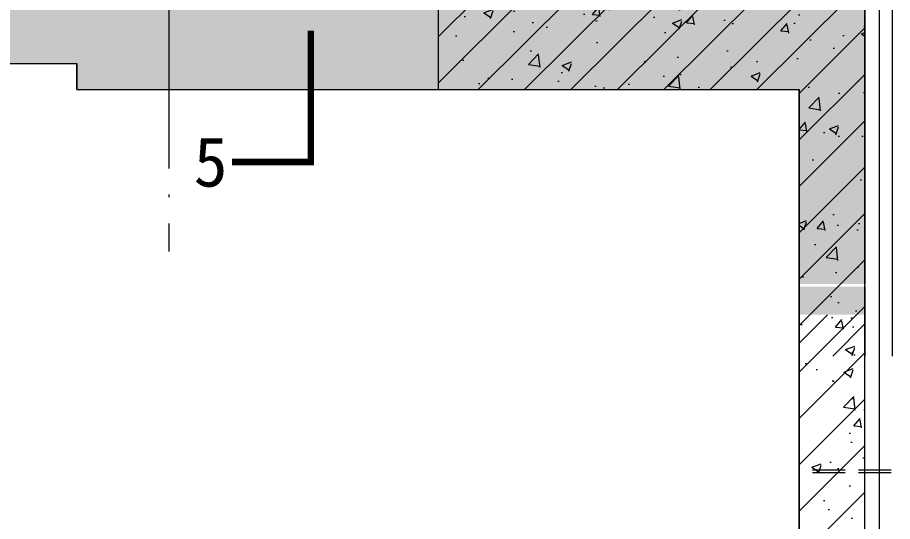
# Model space of a CAD drawing. Extents: x 4 to 13611208, y -605838 to 574722.
# Drawn here: x 13437746 to 13444407, y 180669 to 184509 of the extents above; entities that cross this region are included whole.
import ezdxf

# ---------------------------------------------------------------- set-up
doc = ezdxf.new("R2010")
doc.units = 0
doc.header["$LTSCALE"] = 1000
doc.header["$MEASUREMENT"] = 0
doc.linetypes.add('DASH', pattern=[0.35, 0.25, -0.1])
doc.linetypes.add('DOTE', pattern=[2.42, 2, -0.2, 0.02, -0.2])
doc.layers.add('DIM_SYMB', color=3, linetype='Continuous')
doc.layers.add('PUB_TEXT', color=8, linetype='Continuous')
doc.layers.add('建筑底图', color=8, linetype='Continuous', lineweight=13)
doc.styles.add('宋体', font='')
doc.styles.get('宋体').set_extended_font_data('SimSun')
pattern_1 = [(45, (793255.26, 8e-09), (-176.7766953, 176.7766953), []), (50, (793255.26, 8e-09), (717.260183, -62.752135), [75, -825]), (355, (793255.26, 8e-09), (-138.751334, 752.192134), [60, -660]), (100.4514, (793315, -5.2), (578.50938, 689.439542), [63.74019, -701.14211]), (46.1842, (793255.26, 200), (1067.24105, -165.519014), [112.5, -1237.5]), (96.6356, (793344.2, 186.2), (934.662706, 974.11787), [95.61029, -1051.713]), (351.1842, (793255.3, 200), (934.661945, 974.1186), [90, -990]), (21, (793355.26, 150), (596.907052, -402.61889), [75, -825]), (326, (793355.26, 150), (243.31533, 725.150045), [60, -660]), (71.4514, (793405, 116.45), (840.22263, 322.530497), [63.74019, -701.14211]), (37.5, (793255.26, 8e-09), (12.1598553, 332.893854), [0, -652, 0, -670, 0, -662.5]), (7.5, (793255.26, 8e-09), (263.069537, 394.411712), [0, -382, 0, -637, 0, -252.5]), (327.5, (793032.26, 8e-09), (533.822436, -22.554872), [0, -250, 0, -780, 0, -1035]), (317.5, (792932.26, 8e-09), (583.18617, 100.104982), [0, -325, 0, -518, 0, -735])]
pattern_2 = [(45, (-133785.13, -33831), (-176.7766953, 176.7766953), []), (50, (-133785.13, -33831), (717.260183, -62.752135), [75, -825]), (355, (-133785.1, -33831), (-138.751334, 752.192134), [60, -660]), (100.4514, (-133725.36, -33836.2), (578.50938, 689.439542), [63.74019, -701.142112]), (46.1842, (-133785.1, -33631), (1067.24105, -165.519014), [112.5, -1237.5]), (96.6356, (-133696.2, -33644.8), (934.662706, 974.11787), [95.61029, -1051.713]), (351.1842, (-133785.1, -33631), (934.661945, 974.1186), [90, -990]), (21, (-133685.13, -33681), (596.907052, -402.61889), [75, -825]), (326, (-133685.1, -33681), (243.31533, 725.150045), [60, -660]), (71.4514, (-133635.4, -33714.55), (840.22263, 322.530497), [63.74019, -701.142112]), (37.5, (-133785.13, -33831), (12.1598553, 332.893854), [0, -652, 0, -670, 0, -662.5]), (7.5, (-133785.13, -33831), (263.069537, 394.411712), [0, -382, 0, -637, 0, -252.5]), (327.5, (-134008.13, -33831), (533.822436, -22.5548717), [0, -250, 0, -780, 0, -1035]), (317.5, (-134108.13, -33831), (583.18617, 100.104982), [0, -325, 0, -518, 0, -735])]

msp = doc.modelspace()

# ---------------------------------------------------------------- hatches: boundary and pattern name
at = {"layer": '建筑底图'}
h = msp.add_hatch(dxfattribs=at)
h.set_pattern_fill('钢筋混凝土', color=8, scale=100, style=0)
h.set_pattern_definition(pattern_1)
h.paths.add_polyline_path([(13444197.4, 182459.5), (13443697.4, 182459.5), (13443697.4, 182244.5), (13444197.4, 182244.5)])
h.paths.add_polyline_path([(13443697.4, 182479.5), (13444197.4, 182479.5), (13444197.4, 184659.5), (13438897.4, 184659.5), (13438897.4, 184859.5), (13421897.4, 184859.5), (13421897.4, 184159.5), (13438197.4, 184159.5), (13438197.4, 183959.5), (13443697.4, 183959.5)])
h = msp.add_hatch(dxfattribs=at)
h.set_pattern_fill('钢筋混凝土', color=8, scale=100, style=0)
h.set_pattern_definition(pattern_2)
h.paths.add_polyline_path([(13440947.4, 183959.5), (13443697.4, 183959.5), (13444197.4, 184659.5), (13440947.4, 184659.5)])
h = msp.add_hatch(dxfattribs=at)
h.set_pattern_fill('钢筋混凝土', color=8, scale=100, style=0)
h.set_pattern_definition(pattern_2)
h.paths.add_polyline_path([(13443697.4, 179659.5), (13444197.4, 179659.5), (13444197.4, 184659.5), (13443697.4, 183959.5), (13443697.4, 181409.5)])
h = msp.add_hatch(dxfattribs=at)
h.set_pattern_fill('钢筋混凝土', color=8, scale=100, style=0)
h.set_pattern_definition(pattern_1)
h.paths.add_polyline_path([(13443697.4, 181929.5), (13444197.4, 181929.5), (13444197.4, 182244.5), (13443697.4, 182244.5)])

# ---------------------------------------------------------------- linework, layer by layer
at = {"layer": 'DIM_SYMB', "const_width": 50}
msp.add_lwpolyline([(13439979, 184409), (13439979, 183409), (13439379, 183409)], dxfattribs=at)
at = {"layer": '建筑底图', "color": 8, "linetype": 'DOTE'}
msp.add_line((13438897.4, 209559.5), (13438897.4, 182726.1), dxfattribs=at)
at = {"layer": '建筑底图', "color": 8}
for p, q in [((13444407.4, 181929.5), (13444407.4, 184869.5)), ((13444307.4, 181929.5), (13444307.4, 184769.5)), ((13444307.4, 179659.5), (13444307.4, 184769.5)), ((13440947.4, 184659.5), (13440947.4, 183959.5)), ((13444197.4, 184659.5), (13444197.4, 182479.5)), ((13444197.4, 179659.5), (13444197.4, 184659.5)), ((13413397.4, 184159.5), (13438197.4, 184159.5)), ((13438197.4, 183959.5), (13438197.4, 184159.5)), ((13438197.4, 183959.5), (13443697.4, 183959.5)), ((13440947.4, 183959.5), (13443697.4, 183959.5)), ((13443697.4, 183959.5), (13443697.4, 182479.5)), ((13443697.4, 179409.5), (13443697.4, 183959.5)), ((13443697.4, 182459.5), (13443697.4, 181929.5)), ((13444197.4, 182459.5), (13444197.4, 181929.5))]:
    msp.add_line(p, q, dxfattribs=at)
at = {"layer": '建筑底图', "color": 8, "linetype": 'DASH'}
for p, q in [((13473797.4, 181059.5), (13443697.4, 181059.5)), ((13473797.4, 181039.5), (13443697.4, 181039.5))]:
    msp.add_line(p, q, dxfattribs=at)
at = {"layer": '建筑底图', "color": 8}
msp.add_lwpolyline([(13168947.4, 181959.5), (13207597.4, 181959.5), (13207597.4, 183509.5), (13311597.4, 183509.5), (13311597.4, 184159.5), (13438197.4, 184159.5), (13438197.4, 183959.5), (13443697.4, 183959.5), (13443697.4, 171509.5), (13434297, 171509.5), (13434297, 165209.5), (13477297.4, 165209.5)], dxfattribs=at)

# ---------------------------------------------------------------- texts
at = {"layer": 'PUB_TEXT', "color": 0, "style": '宋体'}
msp.add_text('5', height=379.7, dxfattribs=at).set_placement((13439087.3, 183220.6))

doc.saveas('drawing.dxf')
